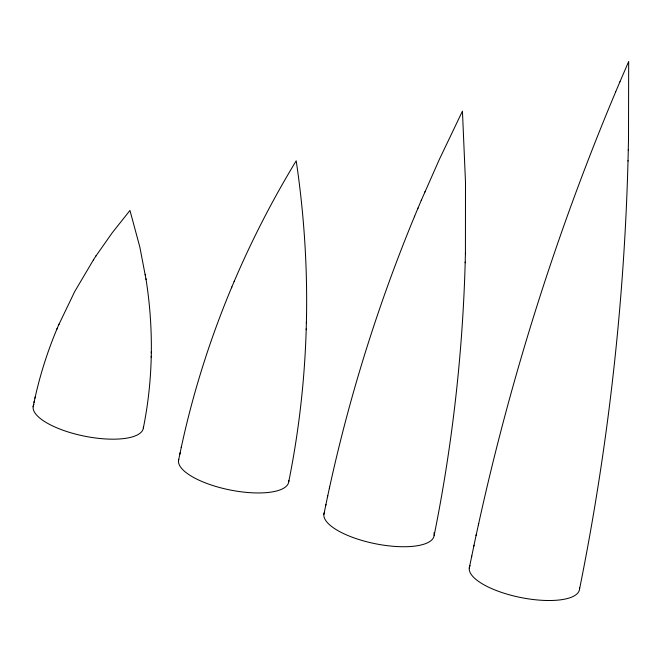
<?xml version="1.0" encoding="UTF-8"?>
<svg xmlns="http://www.w3.org/2000/svg" width="662" height="662" viewBox="0 0 662 662"><rect width="100%" height="100%" fill="white"/><g stroke="black" fill="none" stroke-linecap="round" stroke-linejoin="round"><path stroke-width="0.99" d="M143.373 427.884C153.261 378.879 153.774 328.129 145.954 278.801M628.503 138.962L628.677 61.492L619.93 81.815M306.382 323.089C307.689 268.83 304.172 214.48 296.204 160.8C242.507 249.21 202.986 346.375 181.231 447.562M151.217 357.339L151.242 356.206M151.3 352.863L151.317 351.745M288.756 481.655C298.901 431.326 304.735 380.12 306.225 328.799M306.514 316.386L306.531 315.46M434.14 535.434C452.295 445.418 462.672 353.839 465.204 262.044M465.419 253.894L465.494 182.232L462.44 111.15L439.419 159.269L421.28 200.329M579.523 589.213C607.948 448.248 624.192 304.834 628.015 161.089L628.023 160.659M628.279 150.026L628.511 138.623M628.015 161.089L628.288 149.637M465.187 262.789L465.427 253.19M306.2 329.784L306.398 322.129M469.275 568.112L474.009 545.215M178.508 460.553L181.496 446.337M323.892 514.333L327.748 495.772M33.125 406.782L34.292 401.213M34.97 398.119C40.25 374.187 47.78 350.761 57.288 328.178M179.849 454.058L180.105 452.825M325.671 505.66L325.927 504.436M329.362 488.349C350.256 392.45 380.038 298.512 418.028 208.017M473.744 546.44L476.317 534.391M471.485 557.272L471.749 556.039M478.411 524.801C510.899 376.719 556.924 231.617 615.677 91.861M327.491 496.997L329.618 487.124M476.052 535.616L478.667 523.584M34.027 402.446L35.235 396.894M58.612 325.059L74.698 291.586L93.69 259.438M231.526 287.722L231.865 286.919M234.141 281.54L234.464 280.762M414.387 216.755L414.619 216.201M424.789 192.145L424.971 191.707M56.858 329.188L59.034 324.066M417.813 208.538L421.479 199.85M615.619 92.001L619.963 81.716M95.882 256.07L112.267 232.743L129.959 210.458L139.831 247.017L146.062 279.496M93.342 259.959L96.205 255.573M145.226 274.275L145.326 274.929M143.397 426.609A56.146 19.206 11.4 0 1 84.239 436.109A56.146 19.206 11.4 0 1 33.886 404.374M288.781 480.38A56.146 19.206 11.4 0 1 231.427 490.244A56.146 19.206 11.4 0 1 178.773 459.329M433.958 532.852A56.146 19.206 11.4 0 1 376.81 544.023A56.146 19.206 11.4 0 1 324.653 511.925M579.548 587.939A56.146 19.206 11.4 0 1 520.39 597.447A56.146 19.206 11.4 0 1 470.037 565.704"/></g></svg>
